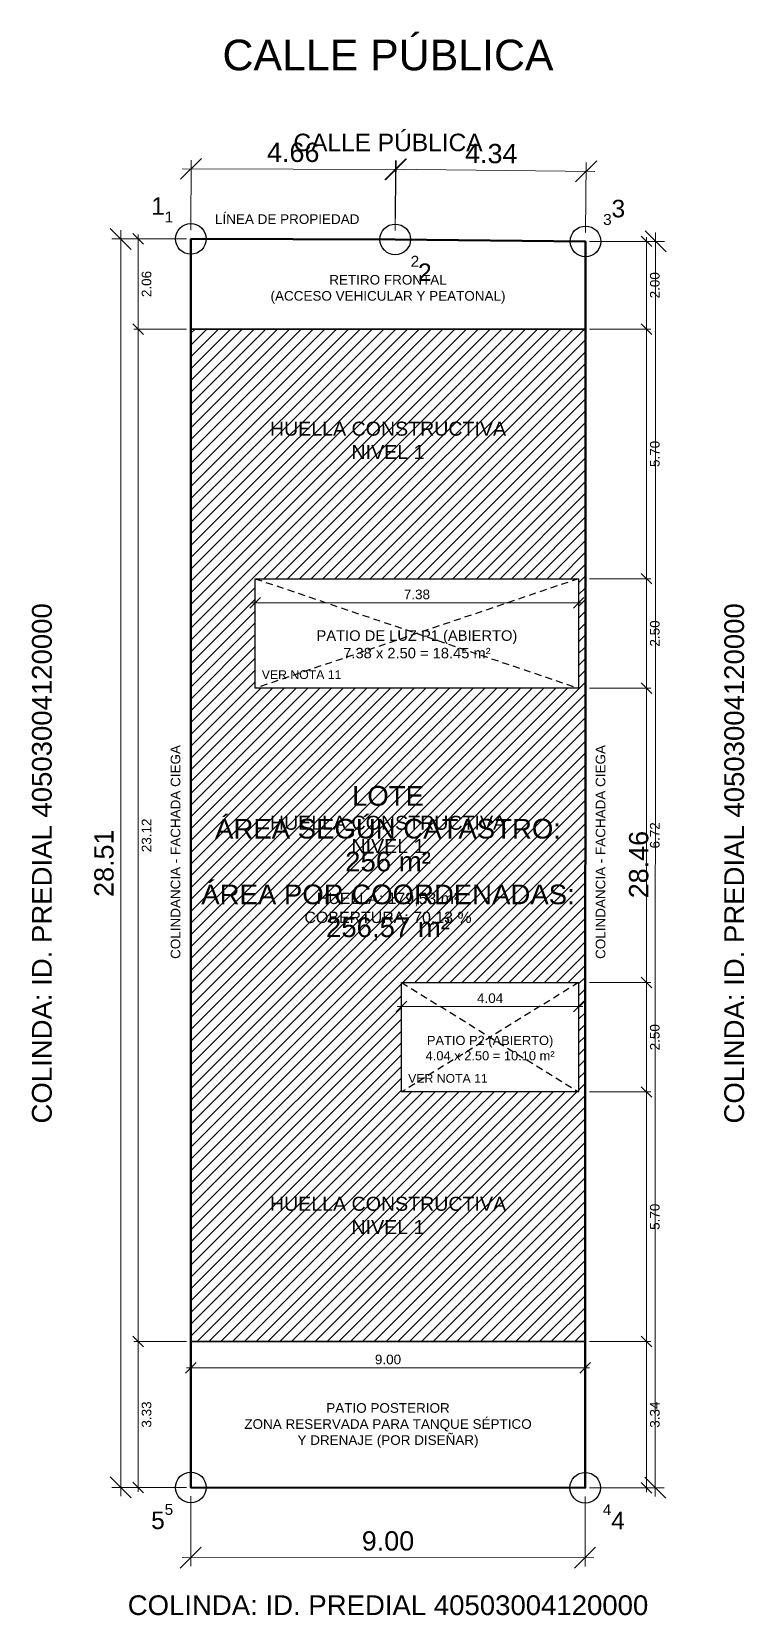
# Model space of a CAD drawing. Header units: metres. Extents: x -3.6 to 12.6, y -31.4 to 4.7.
import ezdxf
from ezdxf.enums import TextEntityAlignment as Align

# ---------------------------------------------------------------- set-up
doc = ezdxf.new("R2010")
doc.units = ezdxf.units.M
doc.linetypes.add('DASHED2', pattern=[0.762, 0.635, -0.127])
for name, color, linetype, lineweight in [('A-HUELLA', 7, 'Continuous', 35), ('A-HUELLA-TRAMA', 8, 'Continuous', 9), ('A-PATIO', 7, 'Continuous', 25), ('T-COTA-100', 7, 'Continuous', 18), ('T-COTA-200', 7, 'Continuous', 18), ('T-LINDERO', 7, 'Continuous', 50), ('T-TXT-100', 7, 'Continuous', 18), ('T-TXT-200', 7, 'Continuous', 18), ('T-VERTICE', 7, 'Continuous', 25)]:
    doc.layers.add(name, color=color, linetype=linetype, lineweight=lineweight)
doc.styles.add('ARIAL', font='arial.ttf')
doc.dimstyles.new('COTA-100', dxfattribs={"dimtxt": 0.22, "dimasz": 0.12, "dimexe": 0.1, "dimexo": 0.1, "dimgap": 0.08, "dimtad": 1, "dimzin": 0, "dimdsep": 46, "dimtxsty": 'ARIAL', "dimtsz": 0.12, "dimcen": 2.5, "dimdle": 0.1, "dimclrd": 7, "dimclre": 7, "dimclrt": 7, "dimazin": 3, "dimtfac": 1, "dimtmove": 0, "dimatfit": 3, "dimlwd": 18, "dimlwe": 13})
doc.dimstyles.new('COTA-200', dxfattribs={"dimtxt": 0.44, "dimasz": 0.24, "dimexe": 0.2, "dimexo": 0.2, "dimgap": 0.16, "dimtad": 1, "dimzin": 0, "dimdsep": 46, "dimtxsty": 'ARIAL', "dimtsz": 0.24, "dimcen": 2.5, "dimdle": 0.2, "dimclrd": 7, "dimclre": 7, "dimclrt": 7, "dimazin": 3, "dimtfac": 1, "dimtmove": 0, "dimatfit": 3, "dimlwd": 18, "dimlwe": 13})

# ---------------------------------------------------------------- blocks, each defined once
blk = doc.blocks.new('VERTICE')
blk.add_circle((0, 0), 0.35)

msp = doc.modelspace()

# ---------------------------------------------------------------- hatches: boundary and pattern name
at = {"layer": 'A-HUELLA-TRAMA'}
h = msp.add_hatch(dxfattribs=at)
h.set_pattern_fill('ANSI31', scale=0.06)
h.paths.add_polyline_path([(0, -2.06), (9, -2.06), (9, -25.18), (0, -25.18)])
h.paths.add_polyline_path([(1.47, -7.76), (8.85, -7.76), (8.85, -10.26), (1.47, -10.26)], flags=16)
h.paths.add_polyline_path([(4.81, -16.98), (8.85, -16.98), (8.85, -19.48), (4.81, -19.48)], flags=16)

# ---------------------------------------------------------------- linework, layer by layer
at = {"layer": 'A-HUELLA'}
msp.add_lwpolyline([(0, -2.06), (9, -2.06), (9, -25.18), (0, -25.18)], close=True, dxfattribs=at)
at = {"layer": 'A-PATIO', "linetype": 'DASHED2', "ltscale": 0.25}
for p, q in [((1.47, -7.76), (8.85, -10.26)), ((8.85, -7.76), (1.47, -10.26)), ((4.81, -16.98), (8.85, -19.48)), ((8.85, -16.98), (4.81, -19.48))]:
    msp.add_line(p, q, dxfattribs=at)
at = {"layer": 'A-PATIO'}
for points in [[(1.47, -7.76), (8.85, -7.76), (8.85, -10.26), (1.47, -10.26)], [(4.81, -16.98), (8.85, -16.98), (8.85, -19.48), (4.81, -19.48)]]:
    msp.add_lwpolyline(points, close=True, dxfattribs=at)
at = {"layer": 'T-LINDERO'}
msp.add_lwpolyline([(0, 0), (4.665, -0.011), (9.007, -0.057), (9, -28.518), (0, -28.512)], close=True, dxfattribs=at)

# ---------------------------------------------------------------- block references
at = {"layer": 'T-VERTICE'}
for p in [(0, 0), (4.665, -0.011), (9.007, -0.057), (0, -28.512), (9, -28.518)]:
    msp.add_blockref('VERTICE', p, dxfattribs=at)

# ---------------------------------------------------------------- texts
at = {"layer": 'T-TXT-100', "style": 'ARIAL'}
for s, p in [('1', (-0.5, 0.5)), ('3', (9.507, 0.443)), ('2', (5.115, -0.511)), ('5', (-0.5, -29.012)), ('4', (9.5, -29.018))]:
    msp.add_text(s, height=0.25, dxfattribs=at).set_placement(p, align=Align.MIDDLE_CENTER)
at = {"layer": 'T-TXT-100', "color": 1, "style": 'ARIAL'}
for p in [(1.62, -10.11), (4.96, -19.33)]:
    msp.add_text('VER NOTA 11', height=0.2, dxfattribs=at).set_placement(p, align=Align.BOTTOM_LEFT)
at = {"layer": 'T-TXT-100', "style": 'ARIAL'}
for p in [(-0.35, -14), (9.35, -14)]:
    msp.add_text('COLINDANCIA - FACHADA CIEGA', height=0.22, rotation=90, dxfattribs=at).set_placement(p, align=Align.MIDDLE_CENTER)
at = {"layer": 'T-TXT-100', "attachment_point": 5, "style": 'ARIAL'}
for s, insert, char_height, width in [('CALLE PÚBLICA', (4.5, 2.2), 0.4, 6.5), ('LÍNEA DE PROPIEDAD', (2.2, 0.45), 0.22, 6.5), ('RETIRO FRONTAL\\P(ACCESO VEHICULAR Y PEATONAL)', (4.5, -1.15), 0.22, 7.5), ('HUELLA CONSTRUCTIVA\\PNIVEL 1', (4.5, -4.6), 0.32, 6.5), ('PATIO DE LUZ P1 (ABIERTO)\\P7.38 x 2.50 = 18.45 m²', (5.16, -9.26), 0.24, 5.5), ('HUELLA CONSTRUCTIVA\\PNIVEL 1', (4.5, -13.6), 0.32, 6.5), ('HUELLA: 179,53 m²\\PCOBERTURA: 70,13 %', (4.5, -15.3), 0.26, 6), ('PATIO P2 (ABIERTO)\\P4.04 x 2.50 = 10.10 m²', (6.83, -18.48), 0.21, 3.9), ('HUELLA CONSTRUCTIVA\\PNIVEL 1', (4.5, -22.3), 0.32, 6.5), ('PATIO POSTERIOR\\PZONA RESERVADA PARA TANQUE SÉPTICO\\PY DRENAJE (POR DISEÑAR)', (4.5, -27.096), 0.22, 8)]:
    msp.add_mtext(s, dxfattribs=dict(at, insert=insert, char_height=char_height, width=width))
at = {"layer": 'T-TXT-200', "style": 'ARIAL'}
for s, height, p in [('CALLE PÚBLICA', 0.7, (4.5, 4.2)), ('1', 0.4, (-0.75, 0.75)), ('3', 0.4, (9.757, 0.693)), ('2', 0.4, (5.34, -0.761)), ('5', 0.4, (-0.75, -29.262)), ('4', 0.4, (9.75, -29.268)), ('COLINDA: ID. PREDIAL 40503004120000', 0.45, (4.5, -31.2))]:
    msp.add_text(s, height=height, dxfattribs=at).set_placement(p, align=Align.MIDDLE_CENTER)
for p in [(-3.4, -14.26), (12.4, -14.26)]:
    msp.add_text('COLINDA: ID. PREDIAL 40503004120000', height=0.45, rotation=90, dxfattribs=at).set_placement(p, align=Align.MIDDLE_CENTER)
at = {"layer": 'T-TXT-200', "insert": (4.5, -14.26), "char_height": 0.45, "width": 8.5, "attachment_point": 5, "style": 'ARIAL'}
msp.add_mtext('LOTE\\PÁREA SEGÚN CATASTRO: 256 m²\\PÁREA POR COORDENADAS: 256,57 m²', dxfattribs=at)

# ---------------------------------------------------------------- dimensions: what is measured, and where the dimension line sits
at = {"layer": 'T-COTA-100'}
for base, p1, p2 in [((-1.2, 0), (0, 0), (0, -2.06)), ((10.4, -0.057), (9, -0.057), (9, -2.06)), ((-1.2, -2.06), (0, -2.06), (0, -25.18)), ((10.4, -2.06), (9, -2.06), (9, -7.76)), ((10.4, -7.76), (9, -7.76), (9, -10.26)), ((10.4, -10.26), (9, -10.26), (9, -16.98)), ((10.4, -16.98), (9, -16.98), (9, -19.48)), ((10.4, -19.48), (9, -19.48), (9, -25.18)), ((-1.2, -25.18), (0, -25.18), (0, -28.512)), ((10.4, -25.18), (9, -25.18), (9, -28.518))]:
    msp.add_linear_dim(base=base, p1=p1, p2=p2, angle=90, dimstyle='COTA-100', dxfattribs=at).render()
for base, p1, p2 in [((1.47, -8.31), (1.47, -7.76), (8.85, -7.76)), ((4.81, -17.53), (4.81, -16.98), (8.85, -16.98)), ((0, -25.78), (0, -25.18), (9, -25.18))]:
    msp.add_linear_dim(base=base, p1=p1, p2=p2, dimstyle='COTA-100', dxfattribs=at).render()
at = {"layer": 'T-COTA-200'}
for base, p1, p2, angle in [((0.0037, 1.6), (0, 0), (4.6647, -0.0109), 359.8664), ((4.682, 1.589), (4.665, -0.011), (9.007, -0.057), 359.3974), ((-1.6, -28.512), (0, -28.512), (0, 0), 90), ((10.6, -28.519), (9, -28.518), (9.007, -0.057), 89.9847), ((-0.001, -30.112), (0, -28.512), (9, -28.518), 359.9609)]:
    msp.add_linear_dim(base=base, p1=p1, p2=p2, angle=angle, dimstyle='COTA-200', dxfattribs=at).render()

doc.saveas('drawing.dxf')
